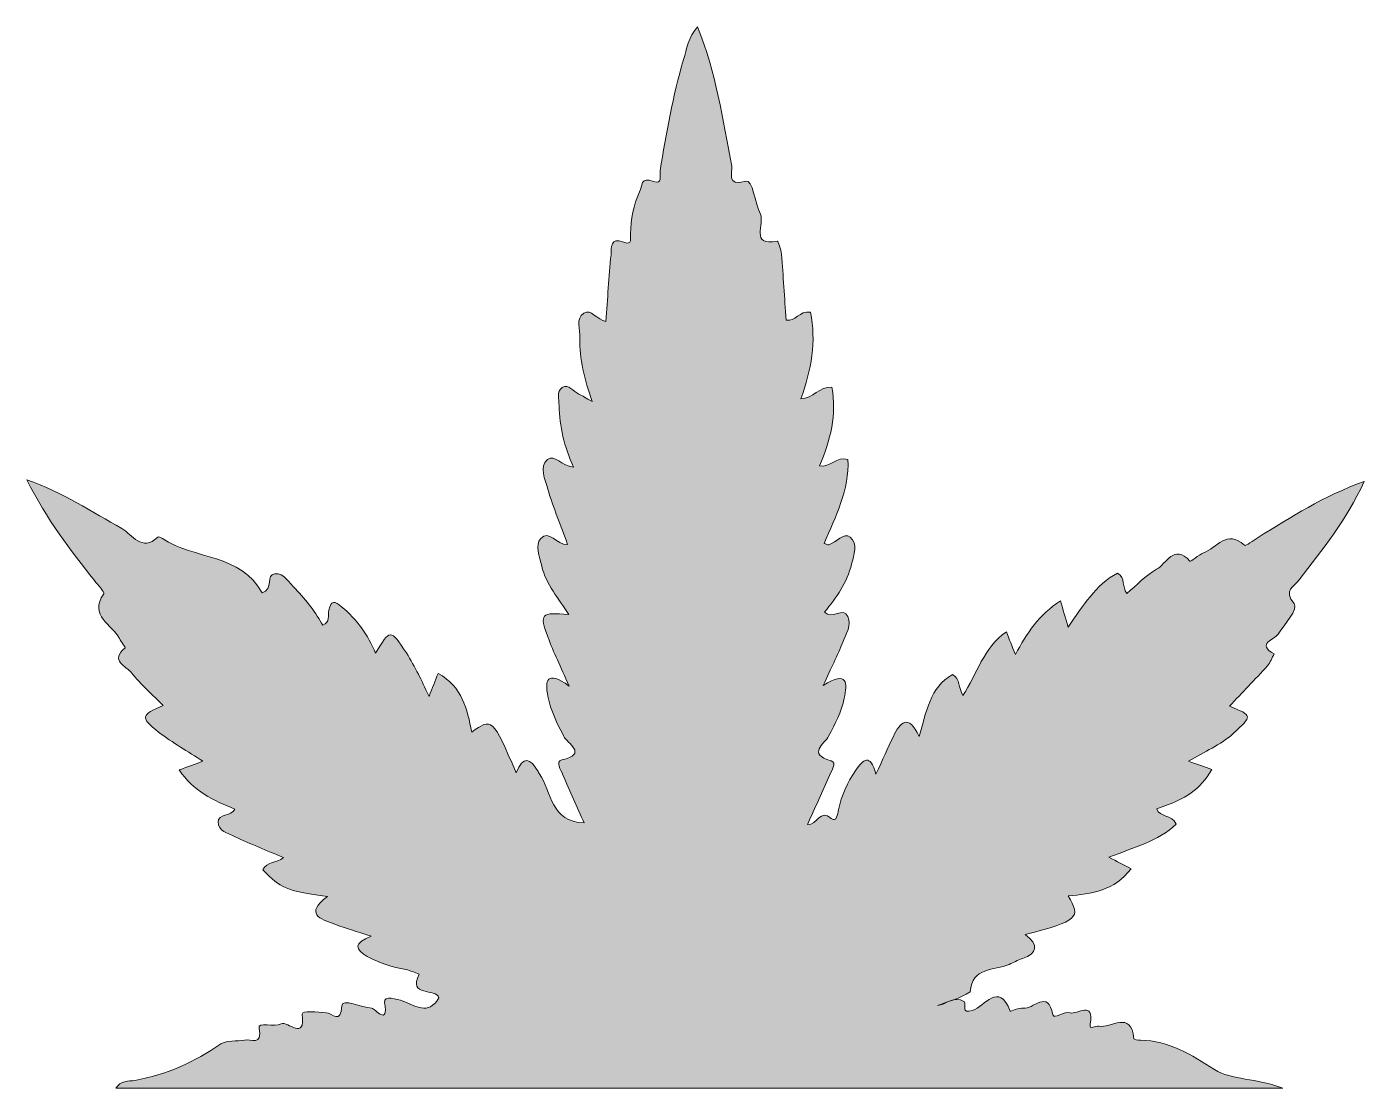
# Model space of a CAD drawing. Extents: x 611 to 1421, y -1338 to -434.
# Drawn here: x 708 to 1301, y -905 to -434 of the extents above; entities that cross this region are included whole.
import ezdxf

# ---------------------------------------------------------------- set-up
doc = ezdxf.new("R2010")
doc.units = 0
doc.header["$MEASUREMENT"] = 0
doc.layers.add('katman 1', color=7, linetype='Continuous')

# ---------------------------------------------------------------- blocks, each defined once
blk = doc.blocks.new('block 2')
at = {"layer": 'katman 1', "true_color": 0x008000}
h = blk.add_hatch(color=96, dxfattribs=at)
h.dxf.hatch_style = 2
edge = h.paths.add_edge_path()
edge.add_spline(control_points=[(1123.69, -866.18), (1124.7, -867.55), (1121.82, -871.68), (1127.31, -870.05), (1132.54, -868.48), (1138.82, -856.9), (1144.03, -870.44), (1144.11, -870.63), (1147.95, -868.67), (1149.73, -869.06), (1154.01, -869.96), (1160.62, -860.24), (1162.95, -872.01), (1163.35, -874.09), (1168.05, -870.24), (1170.56, -871.08), (1173.68, -872.14), (1181.39, -865.31), (1179.43, -876.1), (1178.87, -879.11), (1181.93, -876.63), (1183.26, -876.98), (1188.58, -878.36), (1197.61, -869.53), (1198.8, -882.6), (1198.82, -882.92), (1200.71, -883.31), (1201.75, -883.31), (1214.49, -883.33), (1224.17, -889.78), (1234.65, -896.28), (1242.23, -901), (1253.12, -900.03), (1264.85, -904.57), (1090.46, -904.57), (919.01, -904.57), (747.27, -904.57), (749.32, -901.12), (752.98, -901.56), (755.69, -901.08), (769.72, -898.63), (782.14, -892.88), (793.86, -884.94), (796.51, -883.13), (800.84, -883.91), (804.35, -883.22), (807.16, -882.66), (812.37, -885.91), (810.76, -877.95), (810.16, -875.04), (817.6, -877.6), (820.62, -876.03), (823.5, -874.53), (831.35, -883.89), (829.91, -871.75), (829.68, -869.77), (836.82, -870.89), (840.61, -871.08), (843.19, -871.21), (847.09, -876.51), (847.52, -867.94), (847.69, -864.58), (856.1, -868.78), (860.77, -869.08), (862.19, -869.17), (868.26, -877.24), (866.5, -866.58), (865.94, -863.27), (872.03, -864.99), (874.68, -865.94), (880.27, -867.94), (885.65, -872.5), (890.56, -864.52), (889.59, -859.96), (876.48, -864.28), (881.8, -853.97), (879.84, -853.28), (877.95, -852.32), (875.92, -851.93), (869.9, -850.81), (864.11, -849.09), (858.73, -846.07), (853.22, -843), (852.79, -840.09), (860.45, -837.12), (854.1, -835.06), (849.19, -833.59), (844.37, -831.85), (837.9, -829.5), (830.79, -827.2), (841.19, -819.52), (822.29, -816.81), (820.55, -816.08), (812.52, -807.66), (814.14, -803.94), (818.61, -804.78), (821.58, -802.24), (814.2, -799.1), (807.08, -796.25), (800.15, -793), (797.07, -791.56), (792.57, -790.42), (792.6, -786.46), (792.62, -782.78), (798.26, -784.18), (800.11, -780.78), (790.7, -776.95), (781.47, -772.71), (775.36, -763.35), (779.17, -761.97), (782.48, -760.77), (785.9, -759.54), (779.23, -755.19), (772.37, -751.34), (766.25, -746.56), (757.99, -740.11), (758.33, -739.1), (768.32, -734.77), (763.48, -729.91), (758.27, -725.52), (754.22, -720.26), (752.09, -717.49), (744.26, -714.91), (751.45, -709.22), (751.58, -709.12), (749.6, -706.6), (748.84, -705.09), (745.74, -698.83), (735.24, -695.17), (741.87, -685.23), (742.34, -684.52), (739.29, -681.36), (737.76, -679.4), (727.15, -665.88), (716.58, -652.32), (707.74, -634.66), (724.01, -640.44), (736.64, -648.92), (749.88, -656.26), (754.59, -658.89), (758.7, -666.92), (765.95, -660.09), (766.19, -659.86), (767.35, -660.35), (767.93, -660.74), (782.16, -670.19), (802.8, -667.39), (812.14, -684.84), (817.34, -683.18), (813.79, -676.77), (817.69, -676.38), (821.95, -675.95), (824.12, -680.43), (826.9, -683.1), (829.46, -685.57), (831.72, -688.39), (833.89, -691.23), (835.81, -693.77), (837.42, -696.55), (839.14, -699.22), (842.29, -697.75), (841.34, -694.83), (841.75, -692.57), (842.59, -687.81), (844.44, -688.56), (847.39, -691), (854.17, -696.61), (859.14, -703.46), (862.47, -711.64), (868.78, -700.79), (869.21, -700.75), (876.16, -711.51), (878.1, -714.52), (879.8, -717.68), (881.45, -720.85), (882.94, -723.67), (884.21, -726.61), (886.19, -730.77), (887.7, -726.96), (888.84, -724.05), (890.21, -720.57), (900.93, -726.4), (903.13, -736.43), (905.11, -746.56), (914.23, -740.24), (914.23, -740.24), (924.88, -764.73), (927.9, -756.7), (931.21, -758.23), (934.55, -764.06), (934.72, -764.36), (934.89, -764.68), (935.08, -764.98), (940.7, -773.18), (940.14, -786.55), (954.97, -786.83), (951.98, -780.09), (948.64, -772.86), (945.56, -765.52), (944.68, -763.41), (942.21, -759.6), (945.07, -758.94), (956.88, -756.18), (947.39, -751.47), (945.95, -748.54), (943.07, -742.73), (940.1, -737.05), (938.89, -730.66), (937.6, -723.84), (938.18, -718.97), (948.3, -726.16), (944.53, -717.49), (941.41, -711.18), (939, -704.64), (935.06, -693.95), (935.69, -693.34), (948.25, -694.48), (943.58, -687.23), (938.14, -681.1), (936.18, -673.05), (935.15, -668.79), (933.08, -663.62), (935.75, -660.67), (939.45, -656.61), (942.66, -663.71), (947.67, -663.41), (944.64, -655.08), (941.3, -647.07), (938.89, -638.79), (937.67, -634.57), (934.95, -629.02), (938.74, -625.68), (941.65, -623.12), (945.22, -628.74), (950.21, -629.02), (946.23, -619.91), (943.97, -611.05), (943.86, -601.81), (943.82, -599.1), (942.64, -595.49), (945.24, -593.81), (948.17, -591.94), (950.17, -595.64), (952.69, -596.67), (954.28, -597.34), (955.72, -598.37), (958.54, -600.01), (955.16, -590.02), (952.86, -581.09), (953.1, -571.79), (953.18, -568.01), (951.16, -563.1), (954.78, -560.77), (958.09, -558.62), (960.67, -563.92), (964.67, -564.41), (965.39, -554.51), (965.9, -544.66), (966.91, -534.86), (967.21, -532.02), (966.25, -526.77), (972.66, -529.35), (976.47, -530.88), (975.44, -527.27), (975.5, -525.65), (975.78, -519.13), (976.83, -512.78), (979.59, -506.89), (980.66, -504.56), (980.08, -500.02), (985.7, -502.32), (989.98, -504.09), (988.43, -499.4), (988.71, -497.61), (991.38, -480.98), (994.33, -464.43), (999.09, -448.24), (1000.46, -443.53), (1001.22, -438.52), (1005.22, -433.74), (1013.55, -453.99), (1016.35, -474.93), (1020.48, -495.55), (1021.02, -498.24), (1017.59, -504.78), (1026.7, -502.22), (1029.8, -501.36), (1030.72, -511.88), (1033.18, -516.92), (1035.18, -521), (1028.33, -531.12), (1040.69, -528.88), (1040.97, -528.84), (1042.32, -532.58), (1042.49, -534.63), (1043.31, -544.25), (1043.89, -553.89), (1044.58, -563.81), (1048.63, -564.97), (1050.56, -559.44), (1055.32, -560.32), (1058.12, -573.26), (1055.73, -585.98), (1051.12, -598.78), (1056.72, -598.78), (1059.15, -593.12), (1064.9, -593.66), (1067.03, -605.73), (1064.36, -617.16), (1059.34, -628.54), (1064.21, -629.47), (1066.92, -623.98), (1072.02, -625.64), (1072.58, -639.09), (1066.68, -650.93), (1061.39, -662.91), (1062.31, -663.17), (1062.98, -663.6), (1063.5, -663.47), (1066.88, -662.61), (1070.13, -657.83), (1073.01, -660.09), (1076.54, -662.89), (1074.67, -668.1), (1073.63, -672.12), (1071.57, -680.17), (1066.92, -686.93), (1061.63, -693.39), (1064.85, -697), (1069.98, -690.78), (1071.98, -695.32), (1073.63, -699.05), (1071.22, -703.07), (1069.78, -706.64), (1067.44, -712.5), (1064.57, -718.16), (1061.04, -725.86), (1072.15, -719.06), (1071.76, -725), (1070.38, -731.61), (1069.14, -737.61), (1066.25, -742.97), (1063.45, -748.39), (1061.75, -751.69), (1053.68, -756.33), (1064.49, -759.32), (1067.26, -760.1), (1064.68, -763.82), (1063.78, -765.91), (1060.76, -772.99), (1057.47, -779.96), (1054.01, -787.65), (1058.59, -787.73), (1059.47, -780.59), (1064.6, -784.85), (1066.96, -786.81), (1067.46, -782.89), (1067.85, -781.08), (1069.14, -774.65), (1071.76, -768.79), (1075.44, -763.46), (1078.58, -758.89), (1081.96, -755.67), (1084.42, -765.33), (1087.39, -758.85), (1089.65, -753.64), (1092.14, -748.54), (1095.18, -742.37), (1098.66, -738.19), (1103.55, -748.48), (1106.91, -737.46), (1108.35, -726.83), (1118.35, -721.1), (1121.97, -723.04), (1120.92, -726.96), (1122.92, -730.34), (1129.35, -720.95), (1132, -709.2), (1142.26, -702.06), (1143.62, -705.48), (1144.76, -708.36), (1146.27, -712.22), (1151.3, -702.73), (1156.85, -694.38), (1166.26, -688.39), (1167.42, -692.42), (1168.39, -695.77), (1169.62, -700.01), (1176.18, -690.74), (1181.86, -681.33), (1191.55, -676.04), (1195.23, -678.19), (1193.42, -682.3), (1195.72, -685.08), (1200.09, -681.44), (1204.07, -677.12), (1208.93, -674.4), (1213.2, -672.02), (1216.51, -662.93), (1223.72, -670.77), (1224.02, -671.09), (1227.49, -667.97), (1229.72, -667.15), (1235.47, -665.06), (1240.05, -656.43), (1247.84, -663.73), (1248.36, -664.2), (1251.89, -661.56), (1253.98, -660.27), (1268.5, -651.27), (1282.84, -641.91), (1301.02, -635.45), (1293.19, -652.65), (1282.41, -665.67), (1272.16, -679.1), (1269.97, -681.98), (1264.91, -683.62), (1269.9, -689.62), (1271.95, -692.07), (1265.71, -698.62), (1262.8, -703.09), (1261.21, -705.54), (1252.92, -707.42), (1261.1, -711.91), (1260.09, -713.7), (1259.38, -715.72), (1258.05, -717.21), (1252.56, -723.26), (1246.88, -729.15), (1241.26, -735.11), (1251.61, -739.35), (1251.52, -739.31), (1242.85, -747.25), (1237.23, -752.4), (1230.18, -755.13), (1223.1, -759.54), (1226.99, -760.94), (1230.2, -762.06), (1233.45, -763.22), (1227.89, -772.24), (1222.62, -775.94), (1208.98, -780.63), (1210.25, -784.7), (1215.71, -782.87), (1217.65, -787.39), (1209.6, -795.07), (1198.82, -797.72), (1187.72, -802.11), (1191.37, -804), (1194.24, -805.47), (1197.57, -807.19), (1190.3, -816.98), (1180.16, -818.44), (1169.66, -819.2), (1175.58, -828.99), (1174.11, -830.32), (1150.66, -836.43), (1156.73, -841.04), (1156.08, -844.65), (1149.37, -847.06), (1147.34, -847.8), (1145.43, -848.77), (1143.47, -849.63), (1136.84, -852.47), (1127.03, -850.74), (1126.19, -861.79), (1121.67, -864.88), (1116.29, -866.05), (1111.68, -867.88), (1115.47, -867.66), (1118.96, -863.18), (1123.69, -866.18)], knot_values=[0, 0, 0, 0, 1, 1, 1, 2, 2, 2, 3, 3, 3, 4, 4, 4, 5, 5, 5, 6, 6, 6, 7, 7, 7, 8, 8, 8, 9, 9, 9, 10, 10, 10, 11, 11, 11, 12, 12, 12, 13, 13, 13, 14, 14, 14, 15, 15, 15, 16, 16, 16, 17, 17, 17, 18, 18, 18, 19, 19, 19, 20, 20, 20, 21, 21, 21, 22, 22, 22, 23, 23, 23, 24, 24, 24, 25, 25, 25, 26, 26, 26, 27, 27, 27, 28, 28, 28, 29, 29, 29, 30, 30, 30, 31, 31, 31, 32, 32, 32, 33, 33, 33, 34, 34, 34, 35, 35, 35, 36, 36, 36, 37, 37, 37, 38, 38, 38, 39, 39, 39, 40, 40, 40, 41, 41, 41, 42, 42, 42, 43, 43, 43, 44, 44, 44, 45, 45, 45, 46, 46, 46, 47, 47, 47, 48, 48, 48, 49, 49, 49, 50, 50, 50, 51, 51, 51, 52, 52, 52, 53, 53, 53, 54, 54, 54, 55, 55, 55, 56, 56, 56, 57, 57, 57, 58, 58, 58, 59, 59, 59, 60, 60, 60, 61, 61, 61, 62, 62, 62, 63, 63, 63, 64, 64, 64, 65, 65, 65, 66, 66, 66, 67, 67, 67, 68, 68, 68, 69, 69, 69, 70, 70, 70, 71, 71, 71, 72, 72, 72, 73, 73, 73, 74, 74, 74, 75, 75, 75, 76, 76, 76, 77, 77, 77, 78, 78, 78, 79, 79, 79, 80, 80, 80, 81, 81, 81, 82, 82, 82, 83, 83, 83, 84, 84, 84, 85, 85, 85, 86, 86, 86, 87, 87, 87, 88, 88, 88, 89, 89, 89, 90, 90, 90, 91, 91, 91, 92, 92, 92, 93, 93, 93, 94, 94, 94, 95, 95, 95, 96, 96, 96, 97, 97, 97, 98, 98, 98, 99, 99, 99, 100, 100, 100, 101, 101, 101, 102, 102, 102, 103, 103, 103, 104, 104, 104, 105, 105, 105, 106, 106, 106, 107, 107, 107, 108, 108, 108, 109, 109, 109, 110, 110, 110, 111, 111, 111, 112, 112, 112, 113, 113, 113, 114, 114, 114, 115, 115, 115, 116, 116, 116, 117, 117, 117, 118, 118, 118, 119, 119, 119, 120, 120, 120, 121, 121, 121, 122, 122, 122, 123, 123, 123, 124, 124, 124, 125, 125, 125, 126, 126, 126, 127, 127, 127, 128, 128, 128, 129, 129, 129, 130, 130, 130, 131, 131, 131, 132, 132, 132, 133, 133, 133, 134, 134, 134, 135, 135, 135, 136, 136, 136, 137, 137, 137, 138, 138, 138, 139, 139, 139, 140, 140, 140, 141, 141, 141, 142, 142, 142, 143, 143, 143, 144, 144, 144, 145, 145, 145, 146, 146, 146, 147, 147, 147, 148, 148, 148, 149, 149, 149, 150, 150, 150, 151, 151, 151, 152, 152, 152, 153, 153, 153, 154, 154, 154, 155, 155, 155, 156, 156, 156, 157, 157, 157, 157], degree=3, periodic=1)
at = {"layer": 'katman 1', "lineweight": 0}
blk.add_open_spline([(1123.69, -866.18), (1124.7, -867.55), (1121.82, -871.68), (1127.31, -870.05), (1132.54, -868.48), (1138.82, -856.9), (1144.03, -870.44), (1144.11, -870.63), (1147.95, -868.67), (1149.73, -869.06), (1154.01, -869.96), (1160.62, -860.24), (1162.95, -872.01), (1163.35, -874.09), (1168.05, -870.24), (1170.56, -871.08), (1173.68, -872.14), (1181.39, -865.31), (1179.43, -876.1), (1178.87, -879.11), (1181.93, -876.63), (1183.26, -876.98), (1188.58, -878.36), (1197.61, -869.53), (1198.8, -882.6), (1198.82, -882.92), (1200.71, -883.31), (1201.75, -883.31), (1214.49, -883.33), (1224.17, -889.78), (1234.65, -896.28), (1242.23, -901), (1253.12, -900.03), (1264.85, -904.57), (1090.46, -904.57), (919.01, -904.57), (747.27, -904.57), (749.32, -901.12), (752.98, -901.56), (755.69, -901.08), (769.72, -898.63), (782.14, -892.88), (793.86, -884.94), (796.51, -883.13), (800.84, -883.91), (804.35, -883.22), (807.16, -882.66), (812.37, -885.91), (810.76, -877.95), (810.16, -875.04), (817.6, -877.6), (820.62, -876.03), (823.5, -874.53), (831.35, -883.89), (829.91, -871.75), (829.68, -869.77), (836.82, -870.89), (840.61, -871.08), (843.19, -871.21), (847.09, -876.51), (847.52, -867.94), (847.69, -864.58), (856.1, -868.78), (860.77, -869.08), (862.19, -869.17), (868.26, -877.24), (866.5, -866.58), (865.94, -863.27), (872.03, -864.99), (874.68, -865.94), (880.27, -867.94), (885.65, -872.5), (890.56, -864.52), (889.59, -859.96), (876.48, -864.28), (881.8, -853.97), (879.84, -853.28), (877.95, -852.32), (875.92, -851.93), (869.9, -850.81), (864.11, -849.09), (858.73, -846.07), (853.22, -843), (852.79, -840.09), (860.45, -837.12), (854.1, -835.06), (849.19, -833.59), (844.37, -831.85), (837.9, -829.5), (830.79, -827.2), (841.19, -819.52), (822.29, -816.81), (820.55, -816.08), (812.52, -807.66), (814.14, -803.94), (818.61, -804.78), (821.58, -802.24), (814.2, -799.1), (807.08, -796.25), (800.15, -793), (797.07, -791.56), (792.57, -790.42), (792.6, -786.46), (792.62, -782.78), (798.26, -784.18), (800.11, -780.78), (790.7, -776.95), (781.47, -772.71), (775.36, -763.35), (779.17, -761.97), (782.48, -760.77), (785.9, -759.54), (779.23, -755.19), (772.37, -751.34), (766.25, -746.56), (757.99, -740.11), (758.33, -739.1), (768.32, -734.77), (763.48, -729.91), (758.27, -725.52), (754.22, -720.26), (752.09, -717.49), (744.26, -714.91), (751.45, -709.22), (751.58, -709.12), (749.6, -706.6), (748.84, -705.09), (745.74, -698.83), (735.24, -695.17), (741.87, -685.23), (742.34, -684.52), (739.29, -681.36), (737.76, -679.4), (727.15, -665.88), (716.58, -652.32), (707.74, -634.66), (724.01, -640.44), (736.64, -648.92), (749.88, -656.26), (754.59, -658.89), (758.7, -666.92), (765.95, -660.09), (766.19, -659.86), (767.35, -660.35), (767.93, -660.74), (782.16, -670.19), (802.8, -667.39), (812.14, -684.84), (817.34, -683.18), (813.79, -676.77), (817.69, -676.38), (821.95, -675.95), (824.12, -680.43), (826.9, -683.1), (829.46, -685.57), (831.72, -688.39), (833.89, -691.23), (835.81, -693.77), (837.42, -696.55), (839.14, -699.22), (842.29, -697.75), (841.34, -694.83), (841.75, -692.57), (842.59, -687.81), (844.44, -688.56), (847.39, -691), (854.17, -696.61), (859.14, -703.46), (862.47, -711.64), (868.78, -700.79), (869.21, -700.75), (876.16, -711.51), (878.1, -714.52), (879.8, -717.68), (881.45, -720.85), (882.94, -723.67), (884.21, -726.61), (886.19, -730.77), (887.7, -726.96), (888.84, -724.05), (890.21, -720.57), (900.93, -726.4), (903.13, -736.43), (905.11, -746.56), (914.23, -740.24), (914.23, -740.24), (924.88, -764.73), (927.9, -756.7), (931.21, -758.23), (934.55, -764.06), (934.72, -764.36), (934.89, -764.68), (935.08, -764.98), (940.7, -773.18), (940.14, -786.55), (954.97, -786.83), (951.98, -780.09), (948.64, -772.86), (945.56, -765.52), (944.68, -763.41), (942.21, -759.6), (945.07, -758.94), (956.88, -756.18), (947.39, -751.47), (945.95, -748.54), (943.07, -742.73), (940.1, -737.05), (938.89, -730.66), (937.6, -723.84), (938.18, -718.97), (948.3, -726.16), (944.53, -717.49), (941.41, -711.18), (939, -704.64), (935.06, -693.95), (935.69, -693.34), (948.25, -694.48), (943.58, -687.23), (938.14, -681.1), (936.18, -673.05), (935.15, -668.79), (933.08, -663.62), (935.75, -660.67), (939.45, -656.61), (942.66, -663.71), (947.67, -663.41), (944.64, -655.08), (941.3, -647.07), (938.89, -638.79), (937.67, -634.57), (934.95, -629.02), (938.74, -625.68), (941.65, -623.12), (945.22, -628.74), (950.21, -629.02), (946.23, -619.91), (943.97, -611.05), (943.86, -601.81), (943.82, -599.1), (942.64, -595.49), (945.24, -593.81), (948.17, -591.94), (950.17, -595.64), (952.69, -596.67), (954.28, -597.34), (955.72, -598.37), (958.54, -600.01), (955.16, -590.02), (952.86, -581.09), (953.1, -571.79), (953.18, -568.01), (951.16, -563.1), (954.78, -560.77), (958.09, -558.62), (960.67, -563.92), (964.67, -564.41), (965.39, -554.51), (965.9, -544.66), (966.91, -534.86), (967.21, -532.02), (966.25, -526.77), (972.66, -529.35), (976.47, -530.88), (975.44, -527.27), (975.5, -525.65), (975.78, -519.13), (976.83, -512.78), (979.59, -506.89), (980.66, -504.56), (980.08, -500.02), (985.7, -502.32), (989.98, -504.09), (988.43, -499.4), (988.71, -497.61), (991.38, -480.98), (994.33, -464.43), (999.09, -448.24), (1000.46, -443.53), (1001.22, -438.52), (1005.22, -433.74), (1013.55, -453.99), (1016.35, -474.93), (1020.48, -495.55), (1021.02, -498.24), (1017.59, -504.78), (1026.7, -502.22), (1029.8, -501.36), (1030.72, -511.88), (1033.18, -516.92), (1035.18, -521), (1028.33, -531.12), (1040.69, -528.88), (1040.97, -528.84), (1042.32, -532.58), (1042.49, -534.63), (1043.31, -544.25), (1043.89, -553.89), (1044.58, -563.81), (1048.63, -564.97), (1050.56, -559.44), (1055.32, -560.32), (1058.12, -573.26), (1055.73, -585.98), (1051.12, -598.78), (1056.72, -598.78), (1059.15, -593.12), (1064.9, -593.66), (1067.03, -605.73), (1064.36, -617.16), (1059.34, -628.54), (1064.21, -629.47), (1066.92, -623.98), (1072.02, -625.64), (1072.58, -639.09), (1066.68, -650.93), (1061.39, -662.91), (1062.31, -663.17), (1062.98, -663.6), (1063.5, -663.47), (1066.88, -662.61), (1070.13, -657.83), (1073.01, -660.09), (1076.54, -662.89), (1074.67, -668.1), (1073.63, -672.12), (1071.57, -680.17), (1066.92, -686.93), (1061.63, -693.39), (1064.85, -697), (1069.98, -690.78), (1071.98, -695.32), (1073.63, -699.05), (1071.22, -703.07), (1069.78, -706.64), (1067.44, -712.5), (1064.57, -718.16), (1061.04, -725.86), (1072.15, -719.06), (1071.76, -725), (1070.38, -731.61), (1069.14, -737.61), (1066.25, -742.97), (1063.45, -748.39), (1061.75, -751.69), (1053.68, -756.33), (1064.49, -759.32), (1067.26, -760.1), (1064.68, -763.82), (1063.78, -765.91), (1060.76, -772.99), (1057.47, -779.96), (1054.01, -787.65), (1058.59, -787.73), (1059.47, -780.59), (1064.6, -784.85), (1066.96, -786.81), (1067.46, -782.89), (1067.85, -781.08), (1069.14, -774.65), (1071.76, -768.79), (1075.44, -763.46), (1078.58, -758.89), (1081.96, -755.67), (1084.42, -765.33), (1087.39, -758.85), (1089.65, -753.64), (1092.14, -748.54), (1095.18, -742.37), (1098.66, -738.19), (1103.55, -748.48), (1106.91, -737.46), (1108.35, -726.83), (1118.35, -721.1), (1121.97, -723.04), (1120.92, -726.96), (1122.92, -730.34), (1129.35, -720.95), (1132, -709.2), (1142.26, -702.06), (1143.62, -705.48), (1144.76, -708.36), (1146.27, -712.22), (1151.3, -702.73), (1156.85, -694.38), (1166.26, -688.39), (1167.42, -692.42), (1168.39, -695.77), (1169.62, -700.01), (1176.18, -690.74), (1181.86, -681.33), (1191.55, -676.04), (1195.23, -678.19), (1193.42, -682.3), (1195.72, -685.08), (1200.09, -681.44), (1204.07, -677.12), (1208.93, -674.4), (1213.2, -672.02), (1216.51, -662.93), (1223.72, -670.77), (1224.02, -671.09), (1227.49, -667.97), (1229.72, -667.15), (1235.47, -665.06), (1240.05, -656.43), (1247.84, -663.73), (1248.36, -664.2), (1251.89, -661.56), (1253.98, -660.27), (1268.5, -651.27), (1282.84, -641.91), (1301.02, -635.45), (1293.19, -652.65), (1282.41, -665.67), (1272.16, -679.1), (1269.97, -681.98), (1264.91, -683.62), (1269.9, -689.62), (1271.95, -692.07), (1265.71, -698.62), (1262.8, -703.09), (1261.21, -705.54), (1252.92, -707.42), (1261.1, -711.91), (1260.09, -713.7), (1259.38, -715.72), (1258.05, -717.21), (1252.56, -723.26), (1246.88, -729.15), (1241.26, -735.11), (1251.61, -739.35), (1251.52, -739.31), (1242.85, -747.25), (1237.23, -752.4), (1230.18, -755.13), (1223.1, -759.54), (1226.99, -760.94), (1230.2, -762.06), (1233.45, -763.22), (1227.89, -772.24), (1222.62, -775.94), (1208.98, -780.63), (1210.25, -784.7), (1215.71, -782.87), (1217.65, -787.39), (1209.6, -795.07), (1198.82, -797.72), (1187.72, -802.11), (1191.37, -804), (1194.24, -805.47), (1197.57, -807.19), (1190.3, -816.98), (1180.16, -818.44), (1169.66, -819.2), (1175.58, -828.99), (1174.11, -830.32), (1150.66, -836.43), (1156.73, -841.04), (1156.08, -844.65), (1149.37, -847.06), (1147.34, -847.8), (1145.43, -848.77), (1143.47, -849.63), (1136.84, -852.47), (1127.03, -850.74), (1126.19, -861.79), (1121.67, -864.88), (1116.29, -866.05), (1111.68, -867.88), (1115.47, -867.66), (1118.96, -863.18), (1123.69, -866.18)], degree=3, knots=[0, 0, 0, 0, 1, 1, 1, 2, 2, 2, 3, 3, 3, 4, 4, 4, 5, 5, 5, 6, 6, 6, 7, 7, 7, 8, 8, 8, 9, 9, 9, 10, 10, 10, 11, 11, 11, 12, 12, 12, 13, 13, 13, 14, 14, 14, 15, 15, 15, 16, 16, 16, 17, 17, 17, 18, 18, 18, 19, 19, 19, 20, 20, 20, 21, 21, 21, 22, 22, 22, 23, 23, 23, 24, 24, 24, 25, 25, 25, 26, 26, 26, 27, 27, 27, 28, 28, 28, 29, 29, 29, 30, 30, 30, 31, 31, 31, 32, 32, 32, 33, 33, 33, 34, 34, 34, 35, 35, 35, 36, 36, 36, 37, 37, 37, 38, 38, 38, 39, 39, 39, 40, 40, 40, 41, 41, 41, 42, 42, 42, 43, 43, 43, 44, 44, 44, 45, 45, 45, 46, 46, 46, 47, 47, 47, 48, 48, 48, 49, 49, 49, 50, 50, 50, 51, 51, 51, 52, 52, 52, 53, 53, 53, 54, 54, 54, 55, 55, 55, 56, 56, 56, 57, 57, 57, 58, 58, 58, 59, 59, 59, 60, 60, 60, 61, 61, 61, 62, 62, 62, 63, 63, 63, 64, 64, 64, 65, 65, 65, 66, 66, 66, 67, 67, 67, 68, 68, 68, 69, 69, 69, 70, 70, 70, 71, 71, 71, 72, 72, 72, 73, 73, 73, 74, 74, 74, 75, 75, 75, 76, 76, 76, 77, 77, 77, 78, 78, 78, 79, 79, 79, 80, 80, 80, 81, 81, 81, 82, 82, 82, 83, 83, 83, 84, 84, 84, 85, 85, 85, 86, 86, 86, 87, 87, 87, 88, 88, 88, 89, 89, 89, 90, 90, 90, 91, 91, 91, 92, 92, 92, 93, 93, 93, 94, 94, 94, 95, 95, 95, 96, 96, 96, 97, 97, 97, 98, 98, 98, 99, 99, 99, 100, 100, 100, 101, 101, 101, 102, 102, 102, 103, 103, 103, 104, 104, 104, 105, 105, 105, 106, 106, 106, 107, 107, 107, 108, 108, 108, 109, 109, 109, 110, 110, 110, 111, 111, 111, 112, 112, 112, 113, 113, 113, 114, 114, 114, 115, 115, 115, 116, 116, 116, 117, 117, 117, 118, 118, 118, 119, 119, 119, 120, 120, 120, 121, 121, 121, 122, 122, 122, 123, 123, 123, 124, 124, 124, 125, 125, 125, 126, 126, 126, 127, 127, 127, 128, 128, 128, 129, 129, 129, 130, 130, 130, 131, 131, 131, 132, 132, 132, 133, 133, 133, 134, 134, 134, 135, 135, 135, 136, 136, 136, 137, 137, 137, 138, 138, 138, 139, 139, 139, 140, 140, 140, 141, 141, 141, 142, 142, 142, 143, 143, 143, 144, 144, 144, 145, 145, 145, 146, 146, 146, 147, 147, 147, 148, 148, 148, 149, 149, 149, 150, 150, 150, 151, 151, 151, 152, 152, 152, 153, 153, 153, 154, 154, 154, 155, 155, 155, 156, 156, 156, 157, 157, 157, 157], dxfattribs=at)

msp = doc.modelspace()

# ---------------------------------------------------------------- block references
at = {"layer": 'katman 1'}
msp.add_blockref('block 2', (0, 0), dxfattribs=at)

doc.saveas('drawing.dxf')
